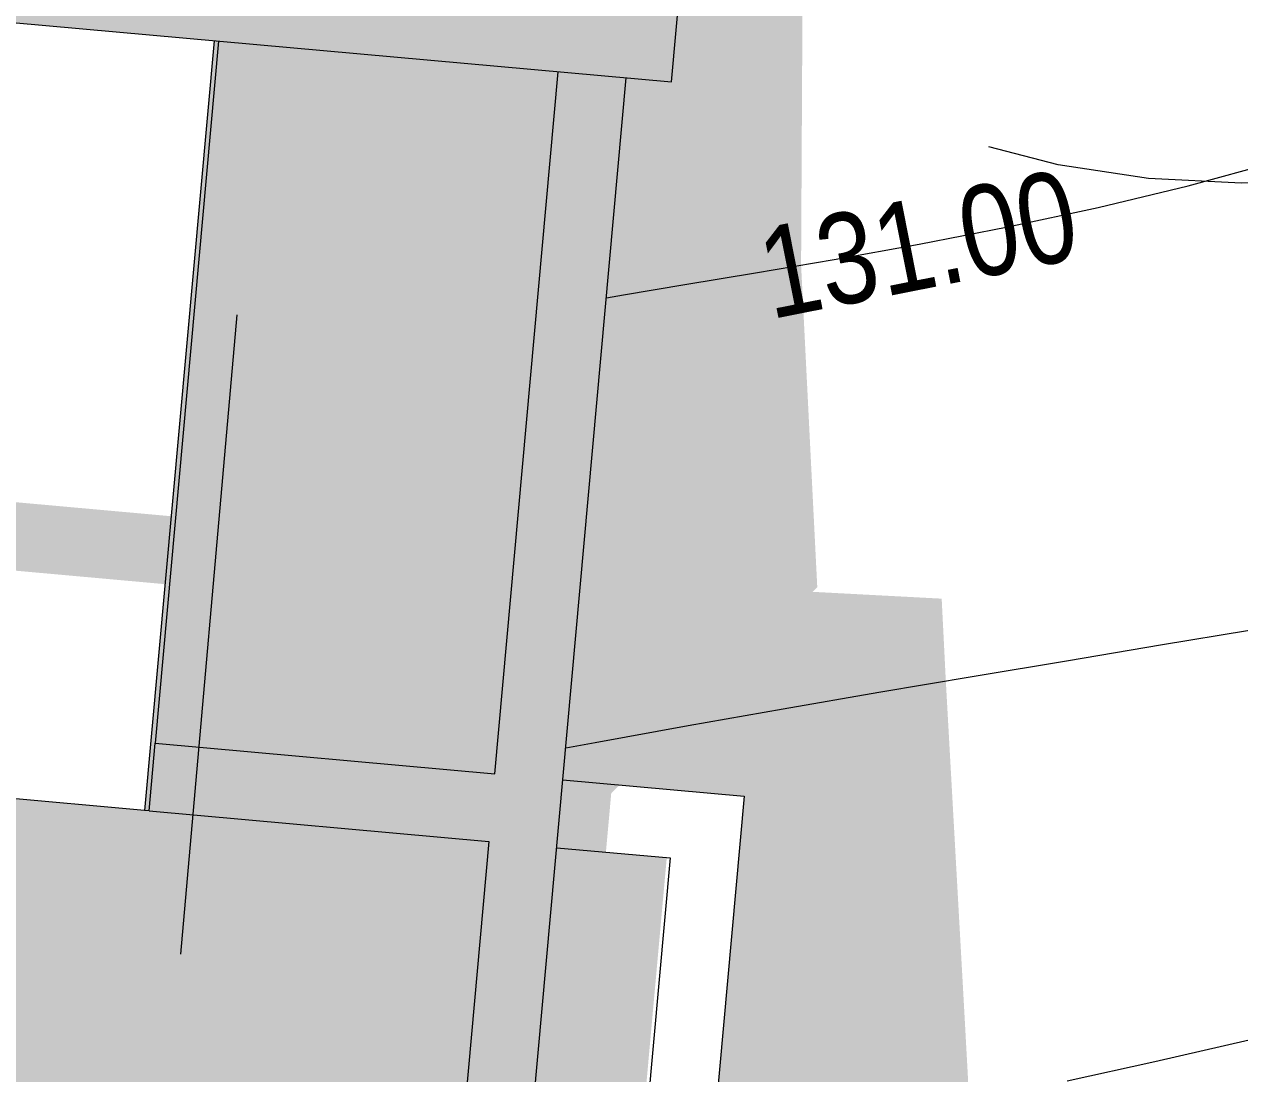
# Model space of a CAD drawing. Header units: centimetres. Extents: x -4381 to 5639, y -3920 to 4826.
# Drawn here: x 184.982 to 187.654, y 62.105 to 64.413 of the extents above; entities that cross this region are included whole.
import ezdxf
from ezdxf.xclip import XClip

# ---------------------------------------------------------------- set-up
doc = ezdxf.new("R2010")
doc.units = ezdxf.units.CM
doc.header["$MEASUREMENT"] = 0
doc.header["$XCLIPFRAME"] = 0
doc.set_wipeout_variables(frame=1)
for name, pattern in [('Dashed', [0.564444, 0.282222, -0.282222]), ('Tirets', [0.458611, 0.282222, -0.176389]), ('Wipeout_Contour', [100, 0, -100])]:
    doc.linetypes.add(name, pattern=pattern)
for name, color, linetype, lineweight in [('0- COURBES DE NIVEAU_Pen_No__2', 8, 'Continuous', 5), ('0- SITE_Pen_No__101', 252, 'Continuous', 5), ('0_Pen_No__1', 7, 'Continuous', 5), ('Cotation Courbes de niveau_Pen_No__7', 7, 'Continuous', 5), ('Dalles_Pen_No__1', 7, 'Continuous', 5), ('Dalles_Pen_No__101', 252, 'Continuous', 5), ('Diagramme_Pen_No__1', 7, 'Continuous', 5), ('Structural - Bearing_Pen_No__1', 7, 'Continuous', 5), ('Structural - Bearing_Pen_No__101', 252, 'Continuous', 5)]:
    doc.layers.add(name, color=color, linetype=linetype, lineweight=lineweight)
for name, color, linetype in [('Dalles', 7, 'Continuous'), ('Drawing & Figure', 7, 'Continuous'), ('Structural - Bearing', 7, 'Continuous')]:
    doc.layers.add(name, color=color, linetype=linetype)
doc.layers.add('Diagramme_Pen_No__9', color=7, linetype='Continuous', lineweight=5, true_color=0x3dad99)
doc.layers.add('RECULS_Pen_No__58', color=7, linetype='Continuous', lineweight=5, true_color=0xdf0000)
doc.styles.add('GENERATED_STYLE_2', font='')
doc.styles.get('GENERATED_STYLE_2').set_extended_font_data('Arial Narrow Occidental')

# ---------------------------------------------------------------- blocks, each defined once
blk = doc.blocks.new('Drawing_13_13', base_point=(-54.8524, -87.0921))
at = {"layer": '0- SITE_Pen_No__101', "linetype": 'Continuous', "lineweight": 0, "ltscale": 5, "true_color": 0x262626}
for points in [[(186.4794, 65.1137), (186.6912, 64.2022), (186.6936, 64.6339), (186.4874, 65.203)], [(186.4637, 64.94), (186.5891, 63.8664), (186.6895, 63.8836), (186.6912, 64.2022), (186.4794, 65.1137)], [(186.4228, 64.4872), (186.4337, 63.8405), (186.5891, 63.8664), (186.4637, 64.94)], [(186.3312, 64.2929), (186.2994, 63.8178), (186.4337, 63.8405), (186.4228, 64.4872), (186.4047, 64.2862)], [(186.2615, 63.8112), (186.2994, 63.8178), (186.3312, 64.2929), (186.3051, 64.2952)], [(186.6501, 62.9077), (186.5891, 63.8664), (186.4337, 63.8405)], [(186.5891, 63.8664), (186.7112, 63.451), (186.6895, 63.8836)], [(186.5891, 63.8664), (186.6501, 62.9077), (186.8602, 62.9439), (186.7966, 63.1606), (186.7151, 63.1649), (186.7251, 63.1748), (186.7112, 63.451)], [(186.4415, 62.8708), (186.4337, 63.8405), (186.2994, 63.8178)], [(186.4337, 63.8405), (186.4415, 62.8708), (186.6501, 62.9077)], [(186.2366, 62.8336), (186.2615, 63.8112), (186.1722, 62.8216)], [(186.4415, 62.8708), (186.2615, 63.8112), (186.2366, 62.8336)], [(186.4415, 62.8708), (186.2994, 63.8178), (186.2615, 63.8112)], [(186.7966, 63.1606), (186.8602, 62.9439), (186.8382, 63.1584)], [(186.8382, 63.1584), (186.8602, 62.9439), (187.0077, 62.9689), (186.9986, 63.1499)], [(187.0077, 62.9689), (186.8602, 62.9439), (187.0477, 62.2536)], [(186.5642, 62.7155), (187.0556, 62.1102), (187.0477, 62.2536), (186.8602, 62.9439)], [(186.5642, 62.7155), (186.8602, 62.9439), (186.6501, 62.9077)], [(186.6501, 62.9077), (186.4415, 62.8708), (186.5642, 62.7155)], [(186.4415, 62.8708), (186.2366, 62.8336), (186.5642, 62.7155)], [(186.2366, 62.8336), (186.1658, 62.7515), (186.5642, 62.7155)], [(186.1658, 62.7515), (186.2366, 62.8336), (186.1722, 62.8216)], [(186.4922, 61.917), (186.5046, 61.9195), (186.5642, 62.7155)], [(186.5046, 61.9195), (186.5257, 61.9239), (186.5642, 62.7155)], [(186.5257, 61.9239), (186.5597, 61.9325), (186.5642, 62.7155)], [(186.5642, 62.7155), (186.5597, 61.9325), (186.5739, 61.9365)], [(187.0556, 62.1102), (186.5642, 62.7155), (186.9554, 62.022), (187.0591, 62.0438)], [(186.5642, 62.7155), (186.6295, 61.9505), (186.6785, 61.9619)], [(186.5642, 62.7155), (186.7465, 61.9772), (186.8376, 61.997)], [(186.5642, 62.7155), (186.8376, 61.997), (186.9554, 62.022)], [(186.5739, 61.9365), (186.5959, 61.9423), (186.5642, 62.7155)], [(186.5642, 62.7155), (186.5959, 61.9423), (186.6295, 61.9505)], [(186.6785, 61.9619), (186.7465, 61.9772), (186.5642, 62.7155)]]:
    blk.add_hatch(color=250, dxfattribs=at).paths.add_polyline_path(points)
at = {"layer": 'Dalles', "linetype": 'Continuous', "lineweight": 5, "ltscale": 5}
h = blk.add_hatch(color=8, dxfattribs=at)
h.paths.add_polyline_path([(172.7691, 72.2938), (171.9155, 62.8323), (177.6422, 62.3156), (177.8893, 65.0545), (177.9926, 66.1998), (179.7107, 66.0448), (179.6073, 64.8995), (186.4047, 64.2862), (187.0112, 71.0089)])
h.paths.add_polyline_path([(172.0783, 62.9682), (172.1996, 64.3127), (177.6276, 63.823), (177.5063, 62.4785)], flags=0)
h.paths.add_polyline_path([(175.2352, 67.0761), (175.3475, 68.3211), (177.0158, 68.1706), (176.9034, 66.9256)], flags=0)
h.paths.add_polyline_path([(183.4303, 64.7052), (183.6595, 67.2449), (186.4979, 66.9888), (186.2688, 64.4491)], flags=0)
at = {"layer": 'Dalles', "linetype": 'Continuous', "lineweight": 0, "ltscale": 5, "true_color": 0xffffff}
blk.add_hatch(color=7, dxfattribs=at).paths.add_polyline_path([(185.3144, 63.3303), (186.0614, 63.2629), (186.1557, 64.3087), (185.4088, 64.3761)])
at = {"layer": 'Dalles_Pen_No__101', "linetype": 'Continuous', "lineweight": 0, "ltscale": 5, "true_color": 0x262626}
for points in [[(185.2964, 63.1311), (186.0434, 63.0638), (186.1557, 64.3087), (185.4088, 64.3761)], [(185.2964, 63.1311), (185.283, 62.9817), (186.0299, 62.9144), (186.0434, 63.0638)], [(185.283, 62.9817), (185.2695, 62.8324), (186.0165, 62.765), (186.0299, 62.9144)], [(185.8918, 59.7138), (186.1598, 59.9818), (186.3942, 62.5803), (186.1524, 62.6021)]]:
    blk.add_hatch(color=250, dxfattribs=at).paths.add_polyline_path(points)
at = {"layer": 'Diagramme_Pen_No__9', "linetype": 'Continuous', "lineweight": 0, "ltscale": 5, "true_color": 0x0f2b26}
blk.add_hatch(color=118, dxfattribs=at).paths.add_polyline_path([(179.3569, 60.454), (185.7559, 59.8767), (186.003, 62.6156), (179.604, 63.1929)])
at = {"layer": 'Structural - Bearing', "linetype": 'Continuous', "lineweight": 0, "ltscale": 5, "true_color": 0xffffff}
for points in [[(186.1737, 64.5079), (185.8907, 61.3706), (186.0401, 61.3571), (186.3231, 64.4944)], [(185.3988, 64.377), (185.2461, 62.6839), (185.256, 62.683), (185.4088, 64.3761)], [(179.3387, 63.8695), (179.3252, 63.7201), (185.291, 63.1818), (185.3045, 63.3312)], [(185.3009, 63.1809), (186.0479, 63.1135), (186.0614, 63.2629), (185.3144, 63.3303)], [(186.0165, 62.765), (185.2695, 62.8324), (185.256, 62.683), (186.003, 62.6156)]]:
    blk.add_hatch(color=7, dxfattribs=at).paths.add_polyline_path(points)
at = {"layer": 'Structural - Bearing_Pen_No__101', "linetype": 'Continuous', "lineweight": 0, "ltscale": 5, "true_color": 0x262626}
for points in [[(185.2695, 62.8324), (185.256, 62.683), (185.3942, 62.8211)], [(186.1658, 62.7515), (186.1524, 62.6021), (186.2604, 62.5923), (186.2721, 62.7218), (186.2905, 62.7402)]]:
    blk.add_hatch(color=250, dxfattribs=at).paths.add_polyline_path(points)
at = {"layer": '0- COURBES DE NIVEAU_Pen_No__2', "linetype": 'Continuous', "ltscale": 5, "flags": 128}
for points in [[(186.2615, 63.8112), (186.2994, 63.8178), (186.4337, 63.8405), (186.5891, 63.8664), (186.7624, 63.896), (186.9488, 63.9295), (187.1437, 63.9674), (187.3425, 64.01), (187.5406, 64.0576), (187.7332, 64.1107)], [(186.1722, 62.8216), (186.2366, 62.8336), (186.4415, 62.8708), (186.6501, 62.9077), (186.8602, 62.9439), (187.0699, 62.9795), (187.2771, 63.0142), (187.4795, 63.048), (187.6753, 63.0807), (187.8622, 63.1123), (188.0382, 63.1426), (188.2017, 63.1715), (188.3531, 63.1994), (188.4934, 63.2267), (188.6233, 63.2537), (188.7439, 63.2809), (188.856, 63.3087), (188.9606, 63.3374), (189.0584, 63.3674), (189.1508, 63.4002), (189.2397, 63.4418), (189.3276, 63.4991), (189.4048, 63.5684)], [(187.2744, 62.0895), (187.4669, 62.1318), (187.6747, 62.1796), (187.8925, 62.2327), (188.1153, 62.2912), (188.3379, 62.3546), (188.5553, 62.4231), (188.7634, 62.4972), (188.9622, 62.5815), (189.1531, 62.6811), (189.3372, 62.8016), (189.3385, 62.8026)]]:
    blk.add_lwpolyline(points, dxfattribs=at)
at = {"layer": '0_Pen_No__1', "linetype": 'Continuous', "ltscale": 5, "flags": 128}
for points in [[(186.1658, 62.7515), (186.5642, 62.7155), (186.2542, 59.2795), (178.7597, 59.9556), (178.8405, 60.852)], [(186.1524, 62.6021), (186.4014, 62.5796), (186.1183, 59.4424), (178.9225, 60.0916), (178.9899, 60.8385)]]:
    blk.add_lwpolyline(points, dxfattribs=at)
at = {"layer": 'Dalles_Pen_No__1', "linetype": 'Continuous', "ltscale": 5}
blk.add_line((185.2461, 62.6839), (179.4546, 63.2064), dxfattribs=at)
at = {"layer": 'Dalles_Pen_No__1', "linetype": 'Continuous', "ltscale": 5, "flags": 128}
blk.add_lwpolyline([(172.7691, 72.2938), (171.9155, 62.8323), (177.6422, 62.3156), (177.8893, 65.0545), (177.9926, 66.1998), (179.7107, 66.0448), (179.6073, 64.8995), (186.4047, 64.2862), (187.0112, 71.0089)], close=True, dxfattribs=at)
blk.add_lwpolyline([(172.7691, 72.2938), (171.9155, 62.8323), (177.6422, 62.3156), (177.8893, 65.0545), (177.9926, 66.1998), (179.7107, 66.0448), (179.6073, 64.8995), (186.4047, 64.2862), (187.0112, 71.0089)], close=True, dxfattribs=at)
blk.add_lwpolyline([(172.7691, 72.2938), (171.9155, 62.8323), (177.6422, 62.3156), (177.8893, 65.0545), (177.9926, 66.1998), (179.7107, 66.0448), (179.6073, 64.8995), (186.4047, 64.2862), (187.0112, 71.0089)], close=True, dxfattribs=at)
blk.add_lwpolyline([(172.7691, 72.2938), (171.9155, 62.8323), (177.6422, 62.3156), (177.8893, 65.0545), (177.9926, 66.1998), (179.7107, 66.0448), (179.6073, 64.8995), (186.4047, 64.2862), (187.0112, 71.0089)], close=True, dxfattribs=at)
at = {"layer": 'Diagramme_Pen_No__1', "linetype": 'Continuous', "ltscale": 5}
for p, q in [((185.256, 62.683), (186.003, 62.6156)), ((186.003, 62.6156), (185.7559, 59.8767))]:
    blk.add_line(p, q, dxfattribs=at)
at = {"layer": 'Structural - Bearing_Pen_No__1', "linetype": 'Continuous', "ltscale": 5}
for p, q in [((185.3988, 64.377), (185.2461, 62.6839)), ((185.4088, 64.3761), (185.2695, 62.8324)), ((185.8918, 59.7138), (186.3051, 64.2952)), ((186.0165, 62.765), (186.1557, 64.3087)), ((185.256, 62.683), (185.2695, 62.8324)), ((185.2695, 62.8324), (186.0165, 62.765)), ((185.256, 62.683), (185.2461, 62.6839))]:
    blk.add_line(p, q, dxfattribs=at)
at = {"layer": 'Cotation Courbes de niveau_Pen_No__7', "linetype": 'Continuous', "insert": (186.6035, 63.8608), "char_height": 0.200012, "attachment_point": 4, "rotation": 11.211, "style": 'GENERATED_STYLE_2'}
blk.add_mtext('\\A1;{\\fArial Narrow Occidental|b0|i0|c0|p34;131.00}', dxfattribs=at)
at = {"color": 254, "linetype": 'Wipeout_Contour', "lineweight": 0, "ltscale": 794.195594}
blk.add_wipeout([(186.4047, 64.2862), (187.0112, 71.0089), (186.8484, 70.873), (186.2688, 64.4491)], dxfattribs=at).dxf.layer = 'Structural - Bearing'
at = {"layer": 'Structural - Bearing', "linetype": 'Continuous', "lineweight": 0, "ltscale": 5, "true_color": 0xffffff}
blk.add_hatch(color=7, dxfattribs=at).paths.add_polyline_path([(186.4047, 64.2862), (187.0112, 71.0089), (186.8484, 70.873), (186.2688, 64.4491)])
at = {"layer": 'Structural - Bearing_Pen_No__1', "linetype": 'Continuous', "ltscale": 5, "flags": 128}
blk.add_lwpolyline([(186.4047, 64.2862), (187.0112, 71.0089)], dxfattribs=at)
at = {"color": 254, "linetype": 'Wipeout_Contour', "lineweight": 0, "ltscale": 776.434134}
blk.add_wipeout([(179.6073, 64.8995), (186.4047, 64.2862), (186.2688, 64.4491), (179.7702, 65.0354)], dxfattribs=at).dxf.layer = 'Structural - Bearing'
at = {"layer": 'Structural - Bearing', "linetype": 'Continuous', "lineweight": 0, "ltscale": 5, "true_color": 0xffffff}
blk.add_hatch(color=7, dxfattribs=at).paths.add_polyline_path([(179.6073, 64.8995), (186.4047, 64.2862), (186.2688, 64.4491), (179.7702, 65.0354)])
at = {"layer": 'RECULS_Pen_No__58', "linetype": 'Dashed', "ltscale": 5, "flags": 128}
blk.add_lwpolyline([(184.9647, 58.2808), (172.5413, 59.4016), (173.7057, 72.3097), (186.3147, 73.6038)], close=True, dxfattribs=at)
at = {"layer": 'RECULS_Pen_No__58', "linetype": 'Tirets', "ltscale": 5}
blk.add_circle((187.6581, 66.0633), 2, dxfattribs=at)
at = {"layer": 'Structural - Bearing_Pen_No__1', "linetype": 'Continuous', "ltscale": 5, "flags": 128}
blk.add_lwpolyline([(179.6073, 64.8995), (186.4047, 64.2862)], dxfattribs=at)

msp = doc.modelspace()

# ---------------------------------------------------------------- block references
at = {"layer": 'Drawing & Figure', "color": 151, "linetype": 'Continuous', "lineweight": 5, "ltscale": 10, "true_color": 0x80c2ff}
ref = msp.add_blockref('Drawing_13_13', (-54.85237, -87.09209), dxfattribs=at)
XClip(ref).set_block_clipping_path([(166.1260505706, 54.1059969298), (191.9907812231, 80.1417166121)])

doc.saveas('drawing.dxf')
